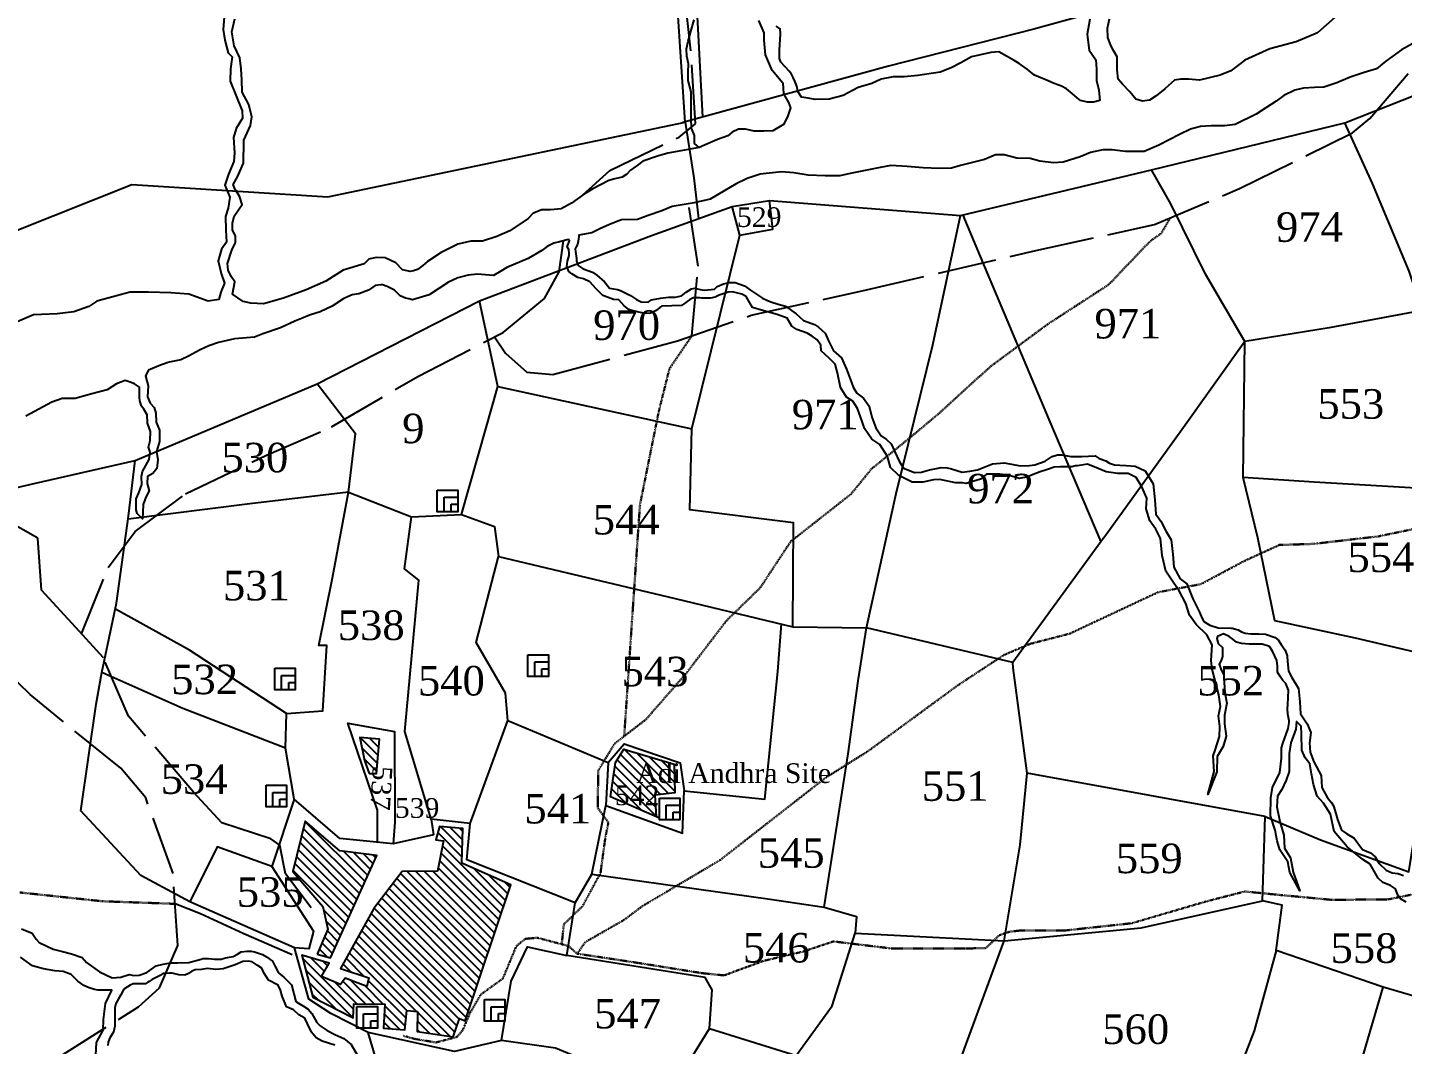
# Model space of a CAD drawing. Header units: millimetres. Extents: x 232 to 2351, y -1279 to 995.
# Drawn here: x 1761.8 to 2041.3, y -564.2 to -357.6 of the extents above; entities that cross this region are included whole.
import ezdxf

# ---------------------------------------------------------------- set-up
doc = ezdxf.new("R2010")
doc.units = ezdxf.units.MM
doc.header["$MEASUREMENT"] = 0
doc.linetypes.add('ACAD_ISO02W100', pattern=[15, 12, -3])
doc.linetypes.add('ACAD_ISO07W100', pattern=[3, 0, -3])
for name, color, linetype in [('CARTTRACK', 30, 'ACAD_ISO02W100'), ('NALA', 4, 'Continuous'), ('SQUAREWELL', 5, 'Continuous'), ('SURVEY_BND', 7, 'Continuous'), ('SURVEY_NO', 7, 'Continuous'), ('VILLAGE_AREA', 1, 'Continuous')]:
    doc.layers.add(name, color=color, linetype=linetype)
doc.layers.add('FOOTPATH', color=150, linetype='ACAD_ISO07W100', lineweight=30)
doc.styles.get("Standard").update_dxf_attribs({"font": 'TIMES.TTF'})

msp = doc.modelspace()

# ---------------------------------------------------------------- hatches: boundary and pattern name
at = {"layer": 'VILLAGE_AREA'}
h = msp.add_hatch(dxfattribs=at)
h.set_pattern_fill('ANSI31', color=256, scale=10, angle=90, style=0)
h.paths.add_polyline_path([(1893.24, -507.23), (1883.01, -504.2), (1881.31, -506.95), (1880.34, -513.92), (1889.6, -517.95), (1889.35, -513.53), (1893.38, -513.07)])
h.paths.add_polyline_path([(1833.37, -502.2), (1829.4, -501.82), (1830.34, -506.49), (1831.29, -509.14), (1832.77, -509.18)])
h.paths.add_polyline_path([(1832.85, -525.82), (1825.28, -524.87), (1818.29, -518.87), (1815.75, -529.08), (1821.87, -536.2), (1822.85, -540.76), (1820.72, -545.89), (1823.38, -546.64)])
h.paths.add_polyline_path([(1860.08, -531.75), (1850.08, -527.36), (1850.32, -520.32), (1845.54, -519.91), (1844.83, -522.62), (1846.35, -522.82), (1845.17, -529), (1837.98, -529.06), (1832.24, -536.56), (1825.41, -548.81), (1831.21, -550.69), (1830.77, -552.46), (1826.38, -550.76), (1825.44, -552.03), (1821.56, -550.43), (1823.12, -547.68), (1817.61, -546.05), (1819.82, -554.62), (1828.03, -558.8), (1828.13, -555.95), (1834.42, -556), (1834.21, -560.89), (1838.52, -561.24), (1838.93, -557.35), (1841.09, -557.51), (1841.01, -561.58), (1848.34, -562.66), (1849.6, -558.94), (1850.81, -559.4)])
h.paths.add_polyline_path([(1880.17, -516.67), (1891.06, -516.67), (1891.06, -510.58), (1880.17, -510.58)], flags=9)
h.paths.add_polyline_path([(1884.51, -512.22), (1925.31, -512.22), (1925.31, -505.93), (1884.51, -505.93)], flags=9)
h.paths.add_polyline_path([(1831, -506.39), (1830.34, -517.27), (1836.43, -517.64), (1837.1, -506.77)], flags=9)
h.paths.add_polyline_path([(1802.83, -537.86), (1819.17, -537.86), (1819.17, -528.72), (1802.83, -528.72)], flags=9)

# ---------------------------------------------------------------- linework, layer by layer
at = {"layer": 'CARTTRACK'}
for points in [[(1874.55, -391.69), (1880.15, -386.6), (1894.28, -379.83), (1897.6, -377.15), (1896.65, -362.3), (1895.24, -349.27), (1896.78, -324.12), (1896.72, -304.15), (1895.12, -275.77), (1893.65, -251.08), (1891.86, -224.66), (1891.35, -195.99), (1888.79, -162.03), (1885.91, -129.91)], [(1856.76, -420.41), (1858.99, -423.75), (1863.28, -427.6), (1868.58, -428.04), (1893.94, -421.25), (1908.92, -416.04), (1932.33, -410.87), (1966.77, -402.89), (1990.85, -397.6), (2008.15, -390.29), (2031.08, -378.95), (2034.65, -376.06), (2047.15, -361.39), (2048.44, -359.81)], [(1896.83, -420.24), (1898.13, -406.03), (1896.2, -393.37)], [(1772.83, -480.79), (1778.25, -467.3), (1783.74, -459.99), (1793.91, -452.35), (1810.39, -444.44), (1823.64, -438.73), (1841.13, -428.45), (1858.53, -419.51), (1866.87, -412.66), (1869.88, -407.22), (1870.73, -400.88)], [(1819.48, -536.46), (1814.24, -529.53), (1813.11, -523.73), (1811.26, -522.45), (1801.34, -519.15), (1795.54, -512.95), (1782.37, -497.52), (1777.25, -485.66), (1771.65, -479.5), (1764.68, -471.92), (1763.95, -461.35), (1751.83, -454.45), (1741.68, -443.2)], [(1749.72, -578.51), (1767.63, -567.12), (1784.39, -556.59), (1788.64, -552.74), (1792.35, -544.13), (1791.43, -529.48), (1785.86, -514.11), (1780.8, -508.1), (1762.36, -493.13), (1752.41, -483.46)], [(1815.6, -545.99), (1805.77, -541.72), (1796.98, -537.7), (1791.82, -535.64)]]:
    msp.add_lwpolyline(points, dxfattribs=at)
at = {"layer": 'FOOTPATH', "ltscale": 0.001}
for points in [[(1870.4, -543.85), (1870.84, -539.77), (1874.6, -536.17), (1878.29, -529.37), (1879.25, -522.24), (1879.89, -519.12), (1877.73, -516.16), (1877.81, -508.58), (1881.17, -503.06), (1887.5, -498.18), (1895.76, -488.73), (1903.87, -478.11), (1910.76, -471.39), (1916.93, -462.02), (1929.2, -452.37), (1933.37, -447.25), (1941.46, -440.68), (1946.91, -436.12), (1957.51, -426.47), (1969.21, -417.82), (1981.55, -409.82), (1989.96, -401.01), (1992.21, -399.41), (1994.1, -396.22)], [(1883.1, -501.57), (1884.67, -478.33), (1886.3, -454.56), (1890.13, -435.56), (1892.31, -426.85), (1896.83, -420.24)], [(2048.2, -458.51), (2036.33, -460.97), (2023.12, -462.5), (2016.26, -462.71), (2009.1, -465.98), (2000.29, -470.68), (1991.59, -472.32), (1973.61, -480.75), (1965.62, -482.8), (1960.3, -485.05), (1950.98, -491.18), (1932.56, -504.68), (1924.06, -510), (1902.64, -526.71), (1886.77, -536.12), (1883.07, -538.91), (1875.19, -543.41), (1873.55, -545.77), (1871.77, -544.21), (1865.43, -542.53), (1862.99, -542.76), (1861.18, -544.23), (1858.44, -550.83), (1853.96, -554.06), (1851.8, -557.75), (1850.27, -561.32), (1849.14, -562.68), (1844.82, -563.81), (1840.45, -563.08), (1838.24, -562.45)], [(1791.82, -535.64), (1777.09, -535.12), (1760.23, -533.33)], [(1873.55, -545.77), (1886.09, -547.67), (1898.91, -549.73), (1903.39, -550.18), (1911.46, -547.22), (1919.44, -545.34), (1925.62, -543.28), (1937.46, -544.72), (1952.43, -544.72), (1956.55, -544.63), (1959.33, -542.03), (1961.39, -541.31), (1963.72, -541.05), (1972.74, -541.05), (1986.28, -539.58), (2001.25, -535.19), (2009.23, -533.13), (2016.49, -533.85), (2026.89, -534.83), (2038.32, -534.74), (2050.33, -532.32)]]:
    msp.add_lwpolyline(points, dxfattribs=at)
at = {"layer": 'NALA'}
for points in [[(1801.89, -354.64), (1801.6, -357.94), (1801.93, -360.11), (1802.6, -362.73), (1803.4, -363.52), (1803.06, -365.99), (1803.02, -368.45), (1804.19, -371.29), (1805.49, -374.46), (1805.5, -375.99), (1804.25, -378.07), (1803.71, -379.94), (1803.92, -383.02), (1803.75, -384.8), (1802.71, -387.38), (1801.92, -389.58), (1802.97, -392.06), (1802.59, -394.26), (1802.05, -395.97), (1802.17, -398.71), (1802.3, -401.16), (1801.26, -402.58), (1800.59, -404.96), (1801.21, -407.58), (1801.84, -409.49), (1801.13, -411.36), (1800.71, -412.83), (1798.55, -413.2), (1794.63, -411.75), (1790.97, -411.46), (1786.44, -411.37), (1782.69, -411.37), (1780.69, -411.87), (1775.92, -413.14), (1774.3, -414.26), (1771.22, -415.34), (1767.89, -415.72), (1763.02, -415.92), (1758.78, -417.75)], [(1910.42, -356.13), (1911.51, -358.63), (1911.51, -360.12), (1911.75, -363.1), (1913, -365.93), (1914.25, -367.54), (1915.34, -368.79), (1915.46, -371.05), (1916.5, -372.78), (1916.91, -373.9), (1916.3, -375.71), (1915.45, -377.28), (1913.28, -378.53), (1911.5, -378.65), (1909.49, -378.65), (1907.72, -378.24), (1906.3, -378.2), (1905.01, -378.81), (1904.17, -379.57), (1902.03, -380.34), (1898.35, -381.96), (1894.64, -382.64), (1891.94, -383.08), (1889.85, -383.73), (1886.86, -384.73), (1885.74, -385.58), (1884.37, -386.55), (1883.64, -387.35), (1882.67, -388), (1881.18, -388.28), (1880.01, -388.68), (1876.73, -390.34), (1874.8, -391.51), (1872.38, -393.24), (1870.32, -394.41), (1868.15, -394.61), (1866.29, -394.61), (1864.52, -395.34), (1863.59, -396.34), (1859.87, -398.89), (1857.21, -400.02), (1854.27, -400.99), (1851.93, -400.99), (1849.31, -401.59), (1845.88, -403.28), (1843.12, -405.14), (1842.2, -405.91), (1841.07, -406.71), (1840.3, -406.99), (1839.62, -407.16), (1838.06, -406.79), (1836.68, -405.37), (1834.5, -404.37), (1832.71, -404.33), (1831.2, -404.62), (1830.24, -405.58), (1825.98, -406.88), (1822.47, -409.13), (1818.48, -410.86), (1813.84, -412.53), (1809.79, -413.74), (1807.24, -413.61), (1805.69, -413.24), (1803.52, -411.74), (1803.94, -409.23), (1803.19, -408.19), (1802.64, -406.85), (1802.48, -405.52), (1803.43, -402.6), (1804.1, -401.31), (1804.1, -399.89), (1803.52, -398.72), (1803.52, -397.3), (1803.85, -395.88), (1804.69, -394.63), (1805.44, -393.54), (1804.94, -391.86), (1804.06, -390.48), (1803.64, -389.44), (1804.52, -387.89), (1805.73, -385.1), (1805.73, -383.93), (1805.77, -381.97), (1805.82, -380.42), (1807.16, -377.44), (1807.45, -375.69), (1806.78, -373.18), (1805.44, -370.68), (1805.4, -368.21), (1805.24, -365.97), (1804.99, -363.72), (1803.82, -361.3), (1803.36, -358.42), (1803.98, -355.77)], [(1898.35, -381.96), (1897.36, -381.14), (1897.36, -379.48), (1896.76, -377.99), (1896.71, -376), (1896.71, -373.98), (1896.71, -370.63), (1896.07, -368.33), (1896.07, -366.62), (1896.15, -364.97), (1895.82, -363.35), (1895.78, -361.89), (1896.07, -360.35), (1896.8, -357.93), (1897.32, -356.03)], [(1977.73, -355.84), (1977.2, -358.92), (1977.41, -360.61), (1977.61, -362.19), (1978.94, -364.12), (1979.1, -366.05), (1979.1, -368.3), (1979.54, -370.28), (1979.78, -372.41), (1978.49, -372.73), (1977.24, -372.73), (1975.83, -372.41), (1975.15, -371.85), (1974.14, -370.96), (1972.97, -370.04), (1972, -369.51), (1970.51, -368.91), (1968.78, -368.22), (1968.14, -367.94), (1966.48, -367.22), (1964.99, -366.05), (1963.34, -364.84), (1962.37, -364.28), (1959.27, -362.51), (1957.58, -362.67), (1953.67, -363.51), (1951.51, -364.73), (1949.57, -365.78), (1947.32, -366.62), (1942.76, -367.31), (1939.98, -367.55), (1937.77, -367.59), (1935.35, -368.07), (1933.45, -368.92), (1930.63, -369.76), (1927.59, -371.41), (1924.73, -372.14), (1921.94, -372.22), (1920.49, -371.9), (1919.12, -371.74), (1918.36, -370.57), (1918.16, -369.48), (1917.75, -368.44), (1917.47, -367.71), (1917.07, -367.03), (1916.62, -366.42), (1914.93, -364.57), (1914.65, -363.85), (1914.65, -362.19), (1914.89, -358.83), (1914.77, -357.86), (1914, -357.3)], [(2027.55, -355.51), (2023.99, -358.63), (2019.68, -360.48), (2014.32, -361.89), (2009.2, -364.19), (2006.38, -366.36), (2004.2, -367.25), (2000.03, -368.23), (1997.77, -368.03), (1996.2, -368.03), (1994.91, -368.27), (1992.94, -370.05), (1991.2, -371.45), (1989.83, -372.34), (1988.42, -372.54), (1987.09, -372.14), (1985.84, -370.61), (1984.39, -369.04), (1983.46, -368.07), (1983.26, -366.18), (1983.26, -363.52), (1982.58, -362.4), (1981.97, -361.23), (1981.41, -359.58), (1981.33, -357.66), (1981.73, -355.77)], [(2043.98, -360.48), (2041.1, -362.12), (2037.86, -364.38), (2036.01, -365.93), (2033.45, -366.7), (2030.64, -367.65), (2027.95, -368.81), (2025.31, -369.67), (2023.38, -369.75), (2021.14, -369.86), (2019.39, -370.28), (2017.19, -371.36), (2015.63, -372.55), (2013.52, -373.88), (2011.56, -375.14), (2007.26, -377.26), (2005.09, -377.55), (2002.42, -377.55), (2000.2, -377.66), (1998.22, -378.24), (1995.97, -379.27), (1991.75, -381.47), (1988.79, -382.77), (1987.52, -382.77), (1986.3, -382.74), (1984.98, -382.74), (1982.25, -382.42), (1980.4, -382.42), (1977.89, -382.98), (1975.77, -383.82), (1972.33, -384.91), (1970.32, -385.07), (1967.55, -384.73), (1965.59, -384.15), (1962.87, -384.12), (1960.3, -383.43), (1958.53, -383.46), (1956.31, -384.39), (1951.44, -385.63), (1949.64, -386.13), (1947.18, -386.23), (1943.85, -386.08), (1940.62, -385.79), (1937.29, -385.63), (1935.09, -386.02), (1929.03, -387.24), (1926.89, -387.69), (1923.96, -387.69), (1920.46, -387.58), (1917.58, -387.08), (1915.09, -386.92), (1910.76, -387.37), (1908.11, -388.27), (1905.86, -389.35), (1903.56, -390.67), (1900.57, -392.47), (1897.29, -393.2), (1892.82, -393.91), (1890.76, -394.78), (1887.96, -395.78), (1885.79, -396.55), (1882.56, -396.66), (1881.48, -397.08), (1879.97, -397.66), (1878.28, -398.43), (1876.53, -399.27), (1873.9, -399.74), (1873.9, -400.05), (1873.75, -401), (1873.61, -401.66), (1873.37, -402.14), (1873.14, -402.56), (1873.19, -403.06), (1873.43, -404.47), (1873.43, -405.02), (1873.72, -405.89), (1874.78, -406.61), (1876.66, -407.26), (1877.53, -407.87), (1879.07, -409.22), (1880.1, -410.51), (1881.71, -410.78), (1882.35, -411.01), (1884.36, -412.04), (1885.58, -412.86), (1886.53, -413.29), (1887.96, -413.39), (1888.67, -412.89), (1890.5, -412.57), (1892.11, -412.39), (1893.54, -412.39), (1894.73, -412.07), (1895.68, -411.36), (1896.81, -410.67), (1897.48, -410.54), (1898.56, -410.83), (1899.35, -410.91), (1901.44, -410.72), (1902, -410.22), (1903.27, -409.67), (1904.49, -409.37), (1905.65, -409.37), (1907.53, -410.06), (1908.8, -410.93), (1910.17, -411.86), (1911.23, -412.57), (1912.08, -412.99), (1912.87, -413.31), (1914.38, -413.79), (1915.91, -414.16), (1918.06, -415.76), (1919.51, -417.08), (1920.52, -417.45), (1921.79, -417.93), (1922.58, -418.45), (1923.91, -419.7), (1924.62, -421.23), (1925.62, -423.24), (1927.26, -424.69), (1928.26, -426.96), (1929.26, -429.73), (1929.6, -430.65), (1930.4, -431.9), (1931.75, -432.85), (1932.91, -434.51), (1933.44, -436.72), (1934.24, -438.94), (1935.32, -440.56), (1936.4, -441.3), (1937.33, -442.17), (1938.12, -443.78), (1938.97, -445.66), (1939.84, -447.08), (1942.07, -447.98), (1943.51, -447.89), (1944.19, -447.7), (1945.17, -447.46), (1946.57, -447.15), (1947.5, -446.96), (1948.74, -447.02), (1949.59, -447.23), (1951.79, -447.91), (1953.35, -447.7), (1954.93, -447.46), (1957.98, -446.25), (1960.41, -446.01), (1963.6, -446.63), (1965.5, -446.58), (1966.56, -446.4), (1968.65, -445.66), (1970.05, -444.76), (1971.13, -444.39), (1972.03, -444.39), (1973.88, -444.76), (1976.08, -444.76), (1978.8, -444.58), (1979.64, -445.13), (1980.96, -445.63), (1981.76, -446.08), (1982.74, -446.43), (1983.82, -446.53), (1985.14, -446.56), (1986.94, -446.69), (1988.98, -447.64), (1990.57, -450.26), (1990.97, -453.56), (1991.15, -456.44), (1992.13, -457.89), (1993.24, -459.98), (1994.28, -461.64), (1994.62, -464.57), (1994.81, -467.24), (1996.08, -469.62), (1997.42, -470.6), (1998.64, -473.65), (2000, -476.38), (2000.48, -477.55), (2000.91, -478.28), (2002.13, -478.99), (2003.8, -479.52), (2006.48, -479.6), (2006.63, -479.6), (2007.86, -479.93), (2008.57, -480.4), (2009.29, -480.64), (2010.45, -480.79), (2012.09, -480.79), (2013.44, -480.85), (2015.41, -481.54), (2016, -482.01), (2016.6, -482.94), (2017.41, -484.1), (2017.85, -485.23), (2017.91, -486.39), (2018.12, -488.36), (2018.81, -489.64), (2020.15, -491.86), (2020.42, -494.61), (2020.54, -497.02), (2021.91, -499.08), (2022.63, -500.84), (2022.38, -502.95), (2022.5, -504.83), (2023.25, -506.76), (2024.77, -509.56), (2024.86, -511.98), (2026, -514.12), (2026.81, -514.95), (2027.25, -515.73), (2027.73, -517.25), (2028.09, -518.53), (2028.89, -520.67), (2029.97, -521.39), (2031.43, -522.31), (2033.15, -524.63), (2034.79, -525.28), (2035.71, -526.12), (2036.55, -527.46), (2037.98, -528.83), (2039.2, -529.31), (2040.34, -529.49), (2041.47, -529.9)], [(2042.03, -535.27), (2040.87, -534.64), (2040.3, -533.9), (2039.85, -532.62), (2038.84, -531.93), (2037.26, -531.33), (2036.3, -530.41), (2034.69, -527.56), (2033.19, -526.61), (2030.03, -524.04), (2027.4, -520.94), (2026.63, -517.41), (2025.19, -515.2), (2023.94, -513.74), (2023.2, -511.39), (2022.75, -509.24), (2022.42, -507.22), (2021.49, -505.95), (2020.84, -504.4), (2020.78, -501.15), (2020.66, -499.54), (2019.73, -498.59), (2019.61, -500.17), (2018.57, -502.94), (2018.24, -505.1), (2018.21, -508.73), (2017.61, -510.49), (2016.74, -512.42), (2015.85, -513.73), (2015.76, -515.93), (2016.33, -518.91), (2017.19, -521.67), (2017.31, -524.35), (2018.54, -526.26), (2019.04, -529.21), (2020.44, -533), (2018.36, -529.28), (2017.94, -527.08), (2016.33, -524.64), (2015.82, -522.82), (2015.37, -520.67), (2014.48, -517.75), (2014.51, -514.07), (2014.84, -512.01), (2016.33, -508.94), (2016.66, -506.07), (2016.66, -503.95), (2016.95, -503.09), (2018.03, -500.01), (2018.27, -498.81), (2018.27, -498.46), (2018, -497.12), (2017.91, -495.95), (2018, -495.18), (2018.09, -492.23), (2017.54, -490.89), (2016.97, -490.26), (2016.38, -489.43), (2015.84, -488.53), (2015.84, -487.37), (2015.72, -486.18), (2014.85, -484.27), (2014.23, -483.35), (2012.74, -482.9), (2011.9, -482.9), (2010.14, -482.9), (2008.53, -482.75), (2007.51, -482.48), (2006.8, -481.83), (2006.08, -481.32), (2004.92, -480.76), (2003.66, -481.32), (2003.55, -481.71), (2003.84, -482.72), (2004.68, -483.56), (2004.69, -485.36), (2004.42, -486.19), (2004.03, -486.97), (2004.33, -487.86), (2004.98, -489.2), (2005.04, -490.63), (2005.16, -492.78), (2005.55, -494.84), (2005.1, -497.3), (2005.1, -499.03), (2005.46, -501.57), (2004.8, -503.68), (2003.64, -505.71), (2003.52, -508.8), (2001.73, -513.39), (2002.98, -508.78), (2002.8, -505.54), (2003.19, -504.39), (2004.08, -501.62), (2004.14, -499.62), (2003.91, -497.47), (2004.29, -495.51), (2003.96, -493.19), (2002.62, -487.92), (2002.41, -486.16), (2002.62, -483.04), (2001.54, -480.95), (1999.37, -478.9), (1997.99, -476.99), (1997.22, -474.58), (1995.81, -471.87), (1994.8, -470.5), (1993.15, -468.02), (1992.41, -464.86), (1992.11, -461.38), (1991.13, -459.47), (1989.9, -457.8), (1989.18, -455.34), (1989.34, -453.22), (1988.33, -450.88), (1987.16, -449), (1985.49, -448.2), (1983.41, -448.2), (1981.05, -447.88), (1979.45, -447.19), (1977.25, -446.29), (1975.24, -446.64), (1974.84, -446.66), (1974.07, -446.82), (1973.38, -446.82), (1971.78, -446.82), (1970.46, -446.88), (1969.13, -447.38), (1967.67, -447.88), (1966.21, -448.41), (1965.12, -448.84), (1963.36, -449.24), (1961.16, -448.55), (1959.43, -448.36), (1956.72, -448.36), (1955.51, -449.32), (1952.62, -450.19), (1951.88, -450.12), (1950.43, -450.12), (1947.24, -449.38), (1945.96, -449.45), (1943.77, -449.95), (1941.65, -449.95), (1938.92, -448.58), (1937.19, -446.98), (1936.59, -444.73), (1935.04, -442.28), (1933.42, -441.2), (1931.94, -439.08), (1931.44, -437.6), (1930.53, -434.99), (1929.58, -433.51), (1928.27, -432.67), (1927.09, -430.72), (1926.42, -427.73), (1925.95, -425.95), (1924.74, -424.77), (1923.12, -423.23), (1923.05, -422.09), (1922.34, -421.01), (1921.3, -420.27), (1920.29, -419.7), (1918.2, -418.9), (1917.19, -418.26), (1916.25, -416.64), (1914.16, -415.9), (1912.98, -415.57), (1911.03, -415), (1909.18, -414.46), (1907.9, -412.24), (1906.99, -411.74), (1905.12, -411.26), (1904.24, -411.33), (1902.42, -411.97), (1901.58, -412.34), (1900.67, -412.57), (1899.6, -412.57), (1898.89, -412.57), (1898.49, -412.47), (1897.11, -412.51), (1896.4, -412.91), (1895.15, -413.75), (1894.72, -414.05), (1890.84, -414.22), (1890.34, -414.49), (1889.6, -415.06), (1888.42, -415.63), (1887.38, -415.67), (1885.43, -415.3), (1884.62, -415.09), (1884.01, -414.89), (1883.07, -414.09), (1881.99, -412.87), (1880.95, -412.81), (1878.79, -412.03), (1877.38, -410.66), (1876.09, -409.22), (1874.85, -408.62), (1873.7, -408.35), (1872.46, -407.64), (1871.85, -407.11), (1871.41, -406.13), (1871.58, -405.02), (1871.92, -403.91), (1871.92, -403.41), (1871.85, -402.67), (1871.51, -402.1), (1871.98, -400.89), (1871.75, -400.62), (1869.93, -401.09), (1868.79, -401.39), (1867.44, -402.03), (1866.36, -402.9), (1863.6, -404.48), (1859.25, -406.35), (1858.04, -407.05), (1856.52, -407.96), (1853.29, -407.69), (1851.41, -407.89), (1849.32, -408.43), (1847.37, -409.31), (1843.43, -411.9), (1840.05, -412.87), (1839.33, -412.69), (1838.65, -412.54), (1837.54, -412.06), (1836.4, -410.95), (1834.9, -410.2), (1833.97, -409.82), (1833.61, -409.88), (1832.5, -410), (1831.99, -410.32), (1831.1, -410.92), (1829.18, -411.7), (1827.8, -411.88), (1826.12, -412.63), (1823.72, -414.18), (1821.32, -415.31), (1819.16, -416), (1817.84, -416.56), (1816.16, -417.22), (1813.26, -418.57), (1809.66, -419.8), (1807.96, -420.46), (1803.91, -420.84), (1800.62, -421.57), (1798.68, -422.23), (1796.91, -423.04), (1794.57, -424.33), (1792.98, -425.1), (1790.59, -425.58), (1788.85, -426.18), (1786.39, -427.17), (1785.79, -428.34), (1786.33, -430.4), (1786.25, -432.62), (1786.78, -433.9), (1787.55, -434.79), (1787.93, -435.95), (1787.95, -437.78), (1788.68, -439.41), (1788.63, -441.71), (1788.07, -443.71), (1788.32, -445.44), (1788.1, -447.17), (1787.28, -448.18), (1786.22, -448.8), (1786.17, -450.23), (1786.55, -451.73), (1785.9, -453.02), (1785.35, -454.46), (1785.26, -456.08), (1785.2, -457.38), (1784.15, -456.34), (1783.94, -455.55), (1783.94, -453.33), (1784.45, -452.14), (1785.07, -450.44), (1785.02, -448.78), (1785.21, -447.81), (1786.57, -445.32), (1786.73, -443.83), (1786.43, -442.86), (1786.76, -441.48), (1786.84, -439.64), (1786.24, -437.96), (1786.16, -436.25), (1785.5, -435.15), (1785.01, -434.49), (1784.63, -433.45), (1784.57, -432.74), (1784.57, -430.65), (1783.58, -429.94), (1782.7, -429.66), (1781.66, -429.28), (1779.95, -429.94), (1778.03, -431.2), (1774.9, -431.98), (1771.5, -432.94), (1768.89, -432.98), (1766.8, -433.72), (1761.49, -436.55)], [(1760.62, -540.71), (1762.77, -541.57), (1763.56, -542.8), (1764.19, -543.49), (1767.08, -544.87), (1768.96, -545.33), (1770.78, -545.8), (1772.96, -546.57), (1773.84, -547.54), (1776.46, -549.49), (1779.02, -550.65), (1780.81, -550.57), (1782.47, -550.01), (1783.47, -550.2), (1784.54, -550.12), (1786.11, -549.59), (1788.01, -548.22), (1789.39, -547.89), (1790.91, -547.64), (1792.31, -547.64), (1794.6, -547.53), (1797.1, -546.9), (1797.49, -546.73), (1798.59, -546.76), (1799.86, -546.9), (1801.18, -546.9), (1802.06, -546.62), (1803.66, -546.35), (1804.49, -545.85), (1805.23, -545.38), (1806.42, -545.27), (1807.27, -545.27), (1807.99, -545.41), (1809.56, -545.96), (1810.41, -546.43), (1811.63, -547.28), (1812.15, -548.36), (1812.87, -549.65), (1813.91, -550.53), (1815.48, -552.13), (1816.36, -555.46), (1816.91, -555.85), (1817.93, -556.44), (1818.87, -557.07), (1819.62, -557.93), (1820.64, -559.77), (1821.3, -560.4), (1822.76, -561.38), (1824.29, -562.16), (1826.09, -562.99), (1827.58, -564.2), (1828.8, -566.32)], [(1775.74, -566.41), (1775.83, -563.8), (1777.22, -561.33), (1777.3, -559.16), (1777.69, -555.86), (1778.96, -553.18), (1777.46, -553.18), (1776.18, -553.18), (1775.43, -553.04), (1774.38, -552.73), (1773.29, -552.23), (1772.07, -551.35), (1771.49, -550.79), (1770.68, -550.01), (1769.07, -549.37), (1767.4, -549.26), (1765.07, -548.87), (1762.82, -548.21), (1760.39, -546.48)], [(1824.3, -564.38), (1821.74, -563.52), (1820.52, -562.88), (1819.52, -561.72), (1818.74, -560.05), (1818.16, -558.86), (1816.97, -558.2), (1815.89, -557.15), (1814.5, -556.56), (1813.61, -554.4), (1813.22, -553.21), (1812.75, -552.18), (1810.8, -551.12), (1810.44, -550.62), (1809.86, -549.68), (1809.47, -548.74), (1808.5, -548.1), (1807.5, -547.46), (1806.72, -547.29), (1805.58, -547.35), (1804.05, -548.01), (1801.63, -548.82), (1800.08, -548.99), (1798.38, -548.79), (1797.17, -548.99), (1795.89, -549.04), (1795.23, -549.35), (1794.56, -549.82), (1793.81, -550.13), (1792.59, -550.04), (1791.25, -549.74), (1790.7, -549.74), (1789.95, -549.79), (1789.34, -549.82), (1788.78, -550.18), (1787.17, -551.04), (1786.58, -551.43), (1786.25, -551.65), (1785.81, -551.9), (1784, -551.9), (1783.33, -551.93), (1782.69, -552.18), (1782.14, -552.54), (1781.44, -553.01), (1780.8, -554.1), (1780.33, -554.94), (1779.8, -555.86), (1779.55, -556.78), (1779.55, -557.44), (1779.55, -558.5), (1779.55, -559.44), (1779.55, -560.5), (1779.3, -561.72), (1778.58, -562.9), (1778.24, -563.76), (1778.13, -564.45)]]:
    msp.add_lwpolyline(points, dxfattribs=at)
at = {"layer": 'SQUAREWELL'}
for points in [[(1845.11, -451.55), (1849.28, -451.55), (1849.28, -455.95), (1845.11, -455.95)], [(1846.5, -453.02), (1849.28, -453.02), (1849.28, -455.95), (1846.5, -455.95)], [(1847.93, -454.41), (1849.28, -454.41), (1849.28, -455.95), (1847.93, -455.95)], [(1863.54, -485.02), (1867.7, -485.02), (1867.7, -489.42), (1863.54, -489.42)], [(1812.09, -487.78), (1816.25, -487.78), (1816.25, -492.18), (1812.09, -492.18)], [(1864.93, -486.49), (1867.7, -486.49), (1867.7, -489.42), (1864.93, -489.42)], [(1866.36, -487.88), (1867.7, -487.88), (1867.7, -489.42), (1866.36, -489.42)], [(1813.47, -489.25), (1816.25, -489.25), (1816.25, -492.18), (1813.47, -492.18)], [(1814.91, -490.64), (1816.25, -490.64), (1816.25, -492.18), (1814.91, -492.18)], [(1810.31, -511.53), (1814.47, -511.53), (1814.47, -515.93), (1810.31, -515.93)], [(1811.69, -513), (1814.47, -513), (1814.47, -515.93), (1811.69, -515.93)], [(1890.26, -514.14), (1894.42, -514.14), (1894.42, -518.54), (1890.26, -518.54)], [(1813.13, -514.39), (1814.47, -514.39), (1814.47, -515.93), (1813.13, -515.93)], [(1891.64, -515.61), (1894.42, -515.61), (1894.42, -518.54), (1891.64, -518.54)], [(1893.08, -517), (1894.42, -517), (1894.42, -518.54), (1893.08, -518.54)], [(1854.7, -555.06), (1858.86, -555.06), (1858.86, -559.47), (1854.7, -559.47)], [(1828.77, -556.53), (1832.93, -556.53), (1832.93, -560.93), (1828.77, -560.93)], [(1830.15, -558), (1832.93, -558), (1832.93, -560.93), (1830.15, -560.93)], [(1856.08, -556.54), (1858.86, -556.54), (1858.86, -559.47), (1856.08, -559.47)], [(1857.52, -557.92), (1858.86, -557.92), (1858.86, -559.47), (1857.52, -559.47)], [(1831.59, -559.39), (1832.93, -559.39), (1832.93, -560.93), (1831.59, -560.93)]]:
    msp.add_lwpolyline(points, close=True, dxfattribs=at)
at = {"layer": 'SURVEY_BND'}
for points in [[(1899.06, -375.77), (1897.74, -350.09), (1930.79, -345.13), (1933.82, -350.74), (1954.86, -349.91), (1971.1, -342.9), (1983.71, -336.89), (2002.11, -328.94), (2014.01, -324.18), (2037.49, -314.09), (2058.57, -306.56), (2070.29, -302.4), (2098.36, -292.41), (2117.87, -292.52), (2141.15, -287.2), (2160.14, -282.11)], [(2161.21, -293.16), (2127.32, -308.2), (2112.79, -313.93), (2085.2, -325.27), (2058.48, -336.68), (2032.56, -341.76), (2011.77, -345.51), (1991.75, -350.87), (1966.33, -357.88), (1936.84, -365.44), (1894.99, -376.88)], [(1556.86, -382.46), (1599.21, -432.8), (1665.41, -437.59), (1727.33, -411.6), (1783.05, -389.43), (1822.84, -391.94), (1895.48, -376.78), (1894.06, -355.3), (1882.61, -352.56), (1882.97, -340.18), (1862.94, -337.32), (1840.6, -334.69), (1810.87, -327.83), (1802.92, -326.16), (1749.6, -319.95), (1711.42, -314.18), (1675.1, -303.71)], [(1820.72, -429.94), (1853.72, -413.07), (1888.65, -399.82), (1905.06, -393.91), (1912.6, -392.71), (1951.45, -395.79), (1990.27, -386.48), (2029.55, -376.93), (2076.48, -358.4), (2113.8, -343.63), (2149.69, -330.5), (2190.34, -315.99), (2208.65, -308.54)], [(1895.48, -376.78), (1897.28, -388.12), (1898.2, -396.38)], [(2045.29, -415.04), (2042.65, -407.07), (2035.15, -389.24), (2029.55, -376.93)], [(2009.21, -421.39), (2001.23, -407.69), (1994.21, -393.39), (1990.27, -386.48)], [(1857.39, -430.48), (1896.86, -439.12), (1906.62, -399.76), (1905.06, -393.91)], [(1906.62, -399.76), (1913.28, -398.51), (1912.6, -392.71)], [(1917.38, -479.32), (1932.36, -479.54), (1938.37, -452.27), (1945.82, -422.06), (1951.45, -395.79)], [(1951.89, -395.68), (1956.31, -406.18), (1969.37, -437.21), (1979.97, -462.06), (1962.09, -486.58), (1932.36, -479.54)], [(1854.95, -439.12), (1857.39, -430.48), (1853.72, -413.07)], [(2049.81, -451.48), (2048.19, -437.36), (2045.74, -420.74), (2045.29, -415.04), (2026.35, -418.6), (2009.21, -421.39)], [(2013.33, -517.87), (2024.6, -522.65), (2042.56, -529.13), (2047.02, -501.24), (2049.6, -485.84), (2031.74, -481.68), (2015.34, -478.1), (2011.89, -461.25), (2008.92, -448.99), (2009.21, -421.39), (1996.44, -439.35), (1981.17, -460.45), (1979.97, -462.06)], [(1518.64, -445.83), (1565.13, -461.24), (1601.74, -473.41), (1655.69, -475.9), (1706.23, -463.5), (1763.44, -450.14), (1783.72, -445.54), (1820.72, -429.94)], [(1827.05, -451.97), (1828.46, -440.13), (1820.72, -429.94)], [(1827.05, -451.97), (1839.9, -457), (1850.05, -456.55), (1854.95, -439.12)], [(1850.05, -456.55), (1856.74, -458.95), (1857.56, -465.03), (1893.49, -473.56), (1917.38, -479.32), (1917.53, -458.23), (1896.45, -455.55), (1896.86, -439.12)], [(1772.41, -588.62), (1787.09, -589.11), (1809.33, -590.43), (1819.2, -591.29), (1839.93, -594.01), (1883.81, -601.96), (1889.48, -573.41), (1869.16, -564.96), (1858.13, -563.39), (1848.59, -565.62), (1831.05, -561.81), (1823.5, -557.92), (1819.03, -555.02), (1816.08, -544.6), (1794.82, -535.26), (1784.86, -529.88), (1772.7, -516.72), (1775.77, -495.09), (1776.92, -488.6), (1779.95, -474.54), (1782.38, -456.87), (1783.72, -445.54)], [(2055.56, -487.23), (2053.91, -470.61), (2049.81, -451.48), (2023.3, -449.96), (2008.92, -448.99)], [(1814.24, -504.01), (1814.49, -496.98), (1821.83, -496.43), (1822.67, -483.14), (1821.04, -483.14), (1823.82, -469.39), (1827.05, -451.97), (1807.02, -454.35), (1782.3, -457.46)], [(1843.86, -518.45), (1838.5, -500.61), (1841.34, -469.84), (1838.43, -467.55), (1839.9, -457)], [(1851.79, -519.29), (1859.44, -498.37), (1858.98, -492.82), (1853.03, -482.52), (1857.56, -465.03)], [(1814.49, -496.98), (1794.73, -484.09), (1779.69, -475.75)], [(1859.44, -498.37), (1879.83, -506.95), (1883.06, -503.1), (1894.47, -506.98), (1895.28, -512.69), (1911.65, -514.39), (1914.33, -488.41), (1915.07, -478.76)], [(1876.52, -529.61), (1912.27, -534.65), (1923.72, -536.31), (1928.62, -505.14), (1930.66, -490.31), (1932.36, -479.54)], [(1816.05, -514.34), (1814.24, -504.01), (1793.42, -495.94), (1776.92, -488.6)], [(1923.72, -536.31), (1930.33, -538.23), (1930.01, -541.59), (1960.33, -543.17), (1963.6, -523.65), (1964.98, -509.06), (1962.18, -487.66), (1962.09, -486.58)], [(1832.95, -523.12), (1832.98, -516.62), (1826.93, -498.93), (1836.43, -500.61), (1836.51, -519.07), (1836.17, -523.45)], [(1879.83, -506.95), (1879.36, -515.69), (1894.96, -521.31), (1895.28, -512.69)], [(1960.33, -543.17), (1988.18, -540.53), (2012.79, -535.06), (2013.33, -517.87), (1989.92, -513.63), (1964.98, -509.06)], [(1858.13, -563.39), (1860.16, -551.34), (1863.44, -544.38), (1871.47, -546.12), (1873.11, -535.47), (1851.14, -526.72), (1851.79, -519.29), (1843.86, -518.45), (1844.35, -521.62), (1836.17, -523.45), (1825.32, -522.36), (1816.05, -514.34), (1811.52, -528.05), (1819.95, -541.2), (1819.01, -544.77), (1816.08, -544.6)], [(1873.11, -535.47), (1876.52, -529.61), (1879.36, -515.69)], [(1811.52, -528.05), (1800.37, -524.07), (1794.82, -535.26)], [(2015.63, -545.1), (2016.8, -535.92), (2012.79, -535.06)], [(1900.46, -560.96), (1918.08, -566.49), (1925.36, -556.38), (1930.01, -541.59)], [(1934.06, -583.6), (1949.55, -572.44), (1960.33, -543.17)], [(1889.48, -573.41), (1892.22, -574.15), (1895.1, -569.63), (1900.46, -560.96), (1900.98, -553.09), (1899.54, -550.62), (1871.47, -546.12)], [(2017.71, -604.35), (2025.4, -594.82), (2031.14, -573.86), (2037.36, -552.55), (2015.63, -545.1), (2011.1, -561.44), (2004.73, -577.93), (2001.35, -589.26)], [(2025.4, -594.82), (2045.37, -595.75), (2051.29, -582.54), (2091.03, -590.09), (2105.98, -592.57), (2116.04, -575.03), (2104.67, -572.82), (2068.61, -565.63), (2057.17, -563.49), (2057.93, -558.61), (2037.36, -552.55)], [(1837.09, -593.63), (1834.68, -573.9), (1831.05, -561.81)]]:
    msp.add_lwpolyline(points, dxfattribs=at)
at = {"layer": 'VILLAGE_AREA'}
for points in [[(1831.29, -509.14), (1832.77, -509.18), (1833.37, -502.2), (1829.4, -501.82), (1830.34, -506.49), (1831.29, -509.14)], [(1890.26, -518.24), (1880.34, -513.92), (1881.31, -506.95), (1883.01, -504.2), (1893.24, -507.23), (1893.38, -513.07), (1889.35, -513.53), (1889.6, -517.95)], [(1820.72, -545.89), (1823.38, -546.64), (1832.85, -525.82), (1825.28, -524.87), (1818.29, -518.87), (1815.75, -529.08), (1821.87, -536.2), (1822.85, -540.76), (1820.72, -545.89)], [(1841.09, -557.51), (1841.01, -561.58), (1848.34, -562.66), (1849.6, -558.94), (1850.81, -559.4), (1860.08, -531.75), (1850.08, -527.36), (1850.32, -520.32), (1845.54, -519.91), (1844.83, -522.62), (1846.35, -522.82), (1845.17, -529), (1837.98, -529.06), (1832.24, -536.56), (1825.41, -548.81), (1831.21, -550.69), (1830.77, -552.46), (1826.38, -550.76), (1825.44, -552.03), (1821.56, -550.43), (1823.12, -547.68), (1817.61, -546.05), (1819.82, -554.62), (1828.03, -558.8), (1828.13, -555.95), (1834.42, -556), (1834.21, -560.89), (1838.52, -561.24), (1838.93, -557.35), (1841.09, -557.51)]]:
    msp.add_lwpolyline(points, dxfattribs=at)

# ---------------------------------------------------------------- texts
at = {"layer": 'SURVEY_NO'}
for s, height, p in [('529', 4, (1906, -398.09)), ('974', 6, (2015.57, -401.11)), ('970', 6, (1876.8, -421.04)), ('971', 6, (1978.68, -420.74)), ('553', 6, (2023.97, -437.05)), ('971', 6, (1917.16, -439.21)), ('9', 6, (1837.98, -442.03)), ('530', 6, (1801.24, -447.95)), ('972', 6, (1952.81, -454.25)), ('544', 6, (1876.7, -460.57)), ('554', 6, (2030.09, -468.22)), ('531', 6, (1801.56, -473.97)), ('538', 6, (1824.89, -482.03)), ('543', 6, (1882.56, -491.43)), ('532', 6, (1791.03, -493.03)), ('540', 6, (1841.18, -493.3)), ('552', 6, (1999.57, -493.29)), ('534', 6, (1788.9, -513.29)), ('Adi Andhra Site', 4, (1885.55, -511.08)), ('551', 6, (1943.57, -514.7)), ('539', 4, (1836.48, -518.16)), ('541', 6, (1862.81, -519.3)), ('542', 4, (1881.19, -515.59)), ('545', 6, (1910.24, -528.3)), ('559', 6, (1983.01, -529.4)), ('535', 6, (1804.36, -536.23)), ('546', 6, (1907.22, -547.56)), ('558', 6, (2026.66, -547.64)), ('547', 6, (1877, -560.95)), ('560', 6, (1980.26, -564.11))]:
    msp.add_text(s, height=height, dxfattribs=at).set_placement(p)
msp.add_text('537', height=4, rotation=266.5036, dxfattribs=at).set_placement((1832.03, -507.48))

doc.saveas('drawing.dxf')
